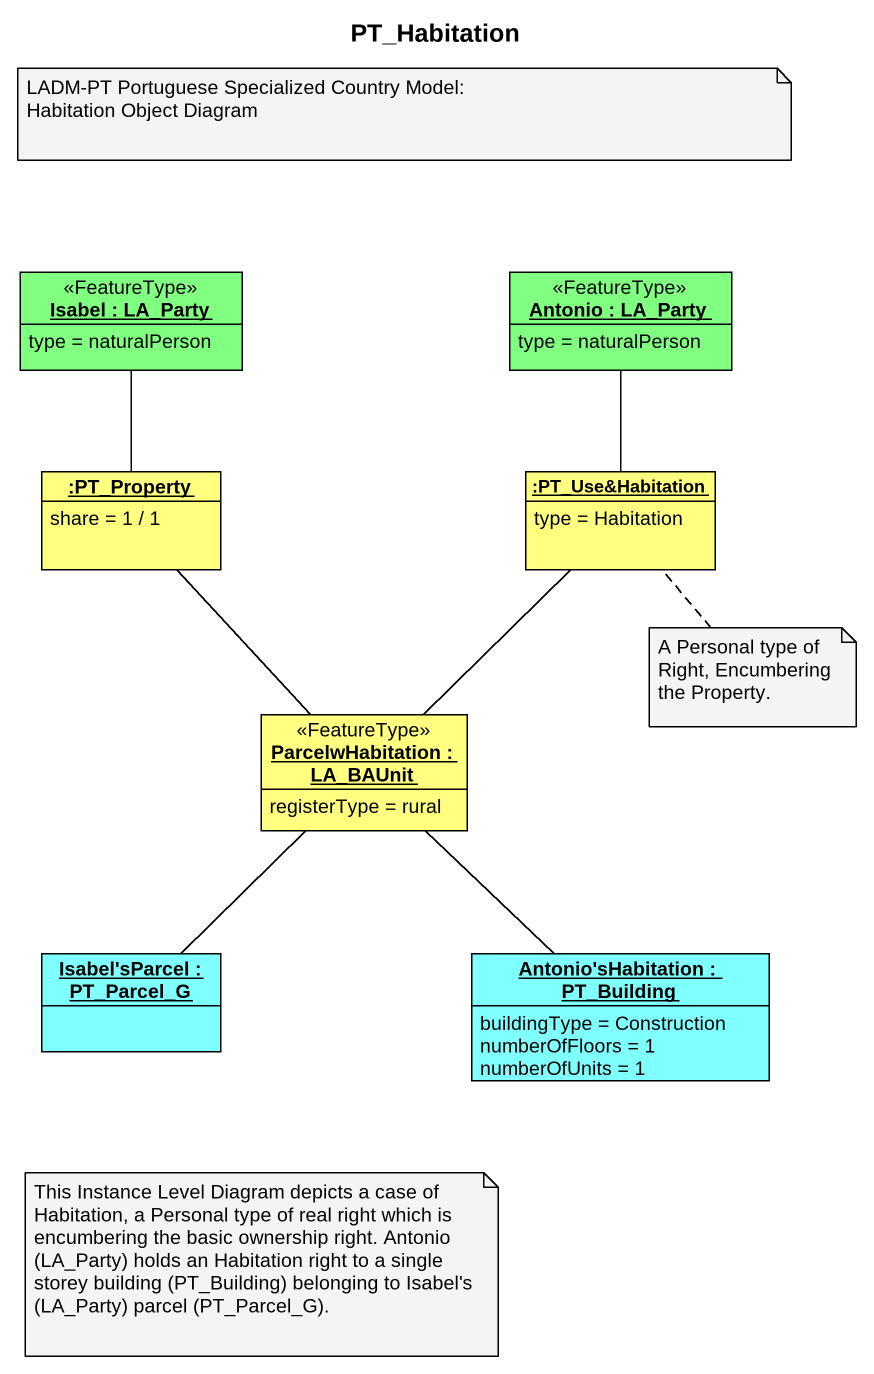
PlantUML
@startuml
title PT_Habitation
hide circle
hide empty members
object "Isabel : LA_Party" as Isabel <<FeatureType>> #80FF80 {
  type = naturalPerson
}
object "Antonio : LA_Party" as Antonio <<FeatureType>> #80FF80 {
  type = naturalPerson
}
object ":PT_Property" as PT_Property #FFFF80 {
  share = 1 / 1
}
object ":PT_Use&Habitation" as PT_Use_Habitation #FFFF80 {
  type = Habitation
}
object "ParcelwHabitation : LA_BAUnit" as ParcelwHabitation <<FeatureType>> #FFFF80 {
  registerType = rural
}
object "Isabel'sParcel : PT_Parcel_G" as Isabel_sParcel #80FFFF
object "Antonio'sHabitation : PT_Building" as Antonio_sHabitation #80FFFF {
  buildingType = Construction
  numberOfFloors = 1
  numberOfUnits = 1
}
Isabel -- PT_Property
Antonio -- PT_Use_Habitation
PT_Property -- ParcelwHabitation
PT_Use_Habitation -- ParcelwHabitation
ParcelwHabitation -- Isabel_sParcel
ParcelwHabitation -- Antonio_sHabitation
note as N1
  LADM-PT Portuguese Specialized Country Model:
  Habitation Object Diagram
end note
note bottom of PT_Use_Habitation : A Personal type of Right, Encumbering the Property.
note as N3
  This Instance Level Diagram depicts a case of Habitation, a Personal type of real right which is encumbering the basic ownership right. Antonio (LA_Party) holds an Habitation right to a single storey building (PT_Building) belonging to Isabel's (LA_Party) parcel (PT_Parcel_G).
end note
@enduml
